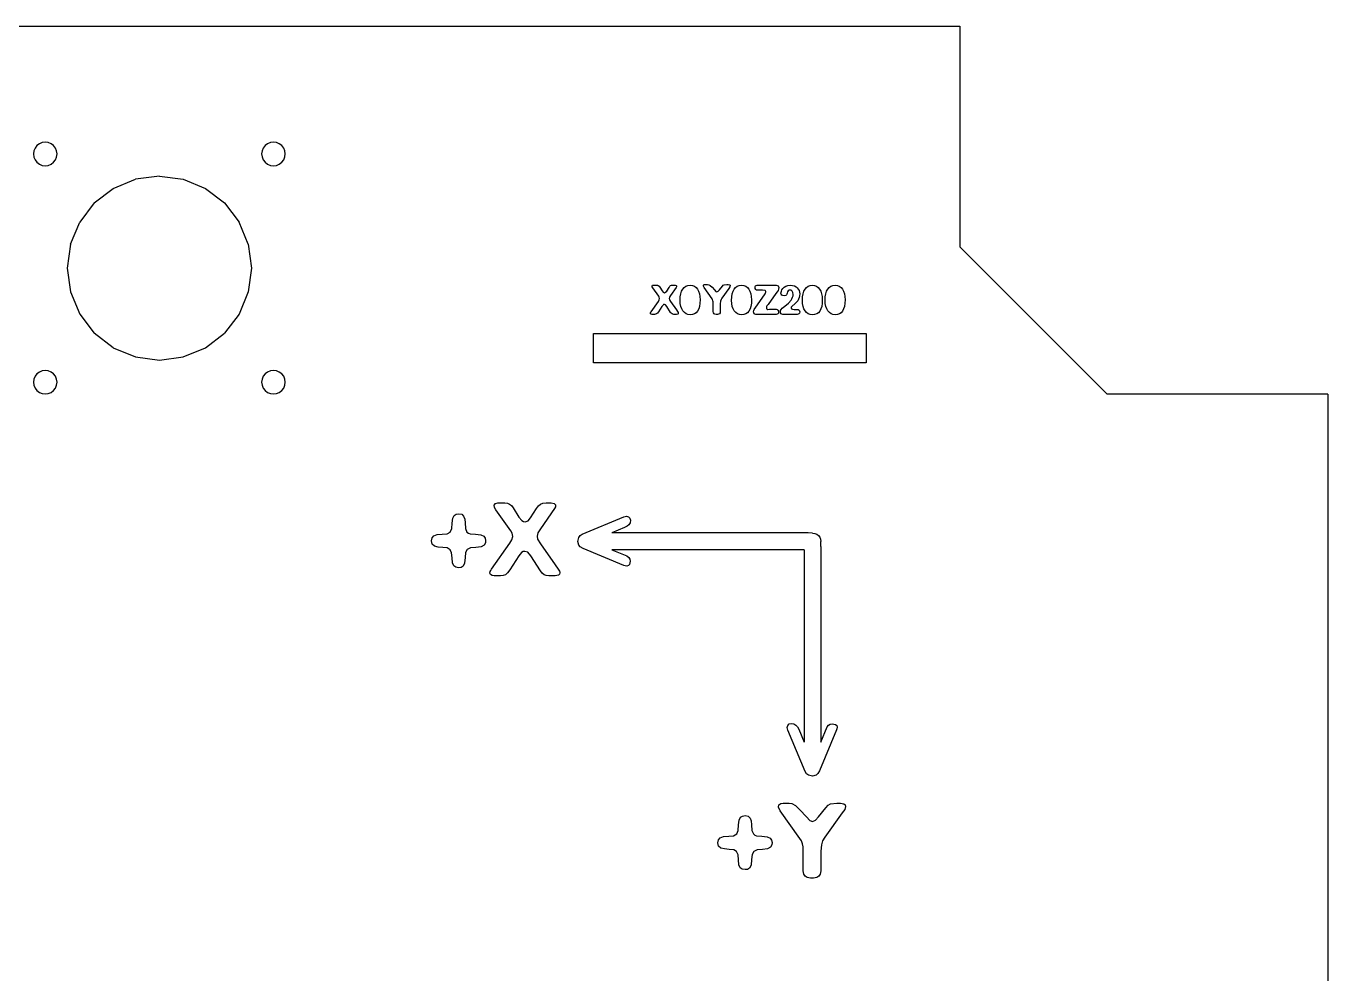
# Model space of a CAD drawing. Header units: metres. Extents: x 1302 to 1619, y 1329 to 1647.
# Drawn here: x 1442.5 to 1619.4, y 1518.2 to 1647 of the extents above; entities that cross this region are included whole.
import ezdxf

# ---------------------------------------------------------------- set-up
doc = ezdxf.new("R2010")
doc.units = ezdxf.units.M

msp = doc.modelspace()

# ---------------------------------------------------------------- linework, layer by layer
at = {"layer": 'COMPONENT0'}
for p, q in [((1544.75, 1540.9, 0), (1544.81, 1541.21, 0)), ((1544.98, 1540.41, 0), (1544.75, 1540.9, 0)), ((1544.81, 1541.21, 0), (1545.06, 1541.38, 0)), ((1545.06, 1541.38, 0), (1545.39, 1541.43, 0)), ((1545.39, 1541.43, 0), (1546.19, 1541.43, 0)), ((1546.19, 1541.43, 0), (1546.59, 1541.38, 0)), ((1546.59, 1541.38, 0), (1547.05, 1541.12, 0)), ((1547.05, 1541.12, 0), (1547.68, 1540.55, 0)), ((1547.68, 1540.55, 0), (1548.58, 1539.57, 0)), ((1550.19, 1539.6, 0), (1551.2, 1540.82, 0)), ((1551.2, 1540.82, 0), (1551.49, 1541.16, 0)), ((1551.49, 1541.16, 0), (1551.82, 1541.34, 0)), ((1551.82, 1541.34, 0), (1552.7, 1541.43, 0)), ((1552.7, 1541.43, 0), (1553.17, 1541.43, 0)), ((1553.17, 1541.43, 0), (1553.65, 1541.35, 0)), ((1553.75, 1540.58, 0), (1553.43, 1540.11, 0)), ((1553.65, 1541.35, 0), (1553.82, 1541.21, 0)), ((1553.87, 1540.99, 0), (1553.75, 1540.58, 0)), ((1553.82, 1541.21, 0), (1553.87, 1540.99, 0)), ((1539.34, 1538.48, 0), (1539.41, 1539.14, 0)), ((1539.41, 1539.14, 0), (1539.6, 1539.52, 0)), ((1539.6, 1539.52, 0), (1539.88, 1539.69, 0)), ((1539.88, 1539.69, 0), (1540.22, 1539.74, 0)), ((1540.22, 1539.74, 0), (1540.63, 1539.66, 0)), ((1540.63, 1539.66, 0), (1540.9, 1539.41, 0)), ((1540.9, 1539.41, 0), (1541.05, 1539.02, 0)), ((1541.05, 1539.02, 0), (1541.1, 1538.51, 0)), ((1547.68, 1536.63, 0), (1544.98, 1540.41, 0)), ((1548.58, 1539.57, 0), (1549.01, 1539.07, 0)), ((1549.01, 1539.07, 0), (1549.37, 1538.96, 0)), ((1549.37, 1538.96, 0), (1549.78, 1539.11, 0)), ((1549.78, 1539.11, 0), (1550.19, 1539.6, 0)), ((1553.43, 1540.11, 0), (1551.06, 1536.83, 0)), ((1537.28, 1536.9, 0), (1537.99, 1536.95, 0)), ((1537.99, 1536.95, 0), (1538.66, 1537.02, 0)), ((1538.66, 1537.02, 0), (1539.08, 1537.25, 0)), ((1539.08, 1537.25, 0), (1539.29, 1537.72, 0)), ((1539.29, 1537.72, 0), (1539.34, 1538.48, 0)), ((1541.1, 1538.51, 0), (1541.15, 1537.72, 0)), ((1541.15, 1537.72, 0), (1541.36, 1537.25, 0)), ((1541.36, 1537.25, 0), (1541.54, 1537.1, 0)), ((1541.54, 1537.1, 0), (1541.79, 1537.01, 0)), ((1541.79, 1537.01, 0), (1542.51, 1536.95, 0)), ((1542.51, 1536.95, 0), (1543.22, 1536.88, 0)), ((1536.52, 1536.07, 0), (1536.6, 1536.46, 0)), ((1536.63, 1535.6, 0), (1536.52, 1536.07, 0)), ((1536.6, 1536.46, 0), (1536.84, 1536.73, 0)), ((1536.93, 1535.33, 0), (1536.63, 1535.6, 0)), ((1536.84, 1536.73, 0), (1537.28, 1536.9, 0)), ((1537.42, 1535.21, 0), (1536.93, 1535.33, 0)), ((1538.05, 1535.16, 0), (1537.42, 1535.21, 0)), ((1538.68, 1535.08, 0), (1538.05, 1535.16, 0)), ((1542.57, 1535.16, 0), (1541.84, 1535.1, 0)), ((1543.28, 1535.25, 0), (1542.57, 1535.16, 0)), ((1543.22, 1536.88, 0), (1543.64, 1536.69, 0)), ((1543.68, 1535.47, 0), (1543.28, 1535.25, 0)), ((1543.64, 1536.69, 0), (1543.83, 1536.42, 0)), ((1543.85, 1535.77, 0), (1543.68, 1535.47, 0)), ((1543.83, 1536.42, 0), (1543.88, 1536.1, 0)), ((1543.88, 1536.1, 0), (1543.85, 1535.77, 0)), ((1547.87, 1536.3, 0), (1547.68, 1536.63, 0)), ((1548, 1535.91, 0), (1547.87, 1536.3, 0)), ((1548.09, 1535.5, 0), (1548, 1535.91, 0)), ((1548.12, 1535.13, 0), (1548.09, 1535.5, 0)), ((1550.59, 1535.78, 0), (1550.5, 1534.9, 0)), ((1550.75, 1536.31, 0), (1550.59, 1535.78, 0)), ((1551.06, 1536.83, 0), (1550.75, 1536.31, 0)), ((1539.07, 1534.85, 0), (1538.68, 1535.08, 0)), ((1539.27, 1534.42, 0), (1539.07, 1534.85, 0)), ((1539.34, 1533.76, 0), (1539.27, 1534.42, 0)), ((1539.39, 1533.07, 0), (1539.34, 1533.76, 0)), ((1541.1, 1533.79, 0), (1541.03, 1533.01, 0)), ((1541.17, 1534.47, 0), (1541.1, 1533.79, 0)), ((1541.39, 1534.89, 0), (1541.17, 1534.47, 0)), ((1541.84, 1535.1, 0), (1541.39, 1534.89, 0)), ((1548.12, 1532.23, 0), (1548.12, 1535.13, 0)), ((1550.5, 1534.9, 0), (1550.5, 1532.23, 0)), ((1539.56, 1532.66, 0), (1539.39, 1533.07, 0)), ((1539.83, 1532.47, 0), (1539.56, 1532.66, 0)), ((1540.22, 1532.41, 0), (1539.83, 1532.47, 0)), ((1540.54, 1532.44, 0), (1540.22, 1532.41, 0)), ((1540.83, 1532.6, 0), (1540.54, 1532.44, 0)), ((1541.03, 1533.01, 0), (1540.83, 1532.6, 0)), ((1548.18, 1531.81, 0), (1548.12, 1532.23, 0)), ((1548.36, 1531.5, 0), (1548.18, 1531.81, 0)), ((1550.44, 1531.81, 0), (1550.26, 1531.5, 0)), ((1550.5, 1532.23, 0), (1550.44, 1531.81, 0)), ((1548.67, 1531.32, 0), (1548.36, 1531.5, 0)), ((1549.09, 1531.26, 0), (1548.67, 1531.32, 0)), ((1549.53, 1531.26, 0), (1549.09, 1531.26, 0)), ((1549.95, 1531.32, 0), (1549.53, 1531.26, 0)), ((1550.26, 1531.5, 0), (1549.95, 1531.32, 0))]:
    msp.add_line(p, q, dxfattribs=at)
at = {"layer": 'COMPONENT1'}
for p, q in [((1527.59, 1611.68, 0), (1527.65, 1611.78, 0)), ((1527.6, 1611.56, 0), (1527.59, 1611.68, 0)), ((1527.68, 1611.42, 0), (1527.6, 1611.56, 0)), ((1527.65, 1611.78, 0), (1527.79, 1611.81, 0)), ((1528.49, 1610.28, 0), (1527.68, 1611.42, 0)), ((1527.79, 1611.81, 0), (1528.17, 1611.81, 0)), ((1528.17, 1611.81, 0), (1528.31, 1611.79, 0)), ((1528.31, 1611.79, 0), (1528.43, 1611.74, 0)), ((1528.43, 1611.74, 0), (1528.53, 1611.65, 0)), ((1528.53, 1611.65, 0), (1528.62, 1611.54, 0)), ((1528.62, 1611.54, 0), (1528.94, 1611.02, 0)), ((1529.57, 1610.99, 0), (1529.89, 1611.49, 0)), ((1529.89, 1611.49, 0), (1529.99, 1611.64, 0)), ((1529.99, 1611.64, 0), (1530.11, 1611.74, 0)), ((1530.87, 1611.49, 0), (1530.1, 1610.4, 0)), ((1530.11, 1611.74, 0), (1530.24, 1611.79, 0)), ((1530.24, 1611.79, 0), (1530.41, 1611.81, 0)), ((1530.41, 1611.81, 0), (1530.7, 1611.81, 0)), ((1530.7, 1611.81, 0), (1530.85, 1611.77, 0)), ((1530.85, 1611.77, 0), (1530.92, 1611.69, 0)), ((1530.92, 1611.59, 0), (1530.87, 1611.49, 0)), ((1530.92, 1611.69, 0), (1530.92, 1611.59, 0)), ((1531.6, 1610.98, 0), (1531.75, 1611.27, 0)), ((1531.75, 1611.27, 0), (1531.95, 1611.5, 0)), ((1531.95, 1611.5, 0), (1532.18, 1611.66, 0)), ((1532.18, 1611.66, 0), (1532.46, 1611.76, 0)), ((1532.46, 1611.76, 0), (1532.77, 1611.79, 0)), ((1532.77, 1611.79, 0), (1533.06, 1611.75, 0)), ((1533.06, 1611.75, 0), (1533.33, 1611.65, 0)), ((1533.33, 1611.65, 0), (1533.56, 1611.48, 0)), ((1533.56, 1611.48, 0), (1533.75, 1611.25, 0)), ((1533.75, 1611.25, 0), (1533.9, 1610.96, 0)), ((1534.55, 1611.67, 0), (1534.58, 1611.8, 0)), ((1534.65, 1611.48, 0), (1534.55, 1611.67, 0)), ((1534.58, 1611.8, 0), (1534.68, 1611.87, 0)), ((1535.73, 1609.96, 0), (1534.65, 1611.48, 0)), ((1534.68, 1611.87, 0), (1534.81, 1611.89, 0)), ((1534.81, 1611.89, 0), (1535.13, 1611.89, 0)), ((1535.13, 1611.89, 0), (1535.29, 1611.86, 0)), ((1535.29, 1611.86, 0), (1535.47, 1611.76, 0)), ((1535.47, 1611.76, 0), (1535.73, 1611.54, 0)), ((1535.73, 1611.54, 0), (1536.08, 1611.14, 0)), ((1536.73, 1611.15, 0), (1537.13, 1611.64, 0)), ((1538.03, 1611.36, 0), (1537.08, 1610.05, 0)), ((1537.13, 1611.64, 0), (1537.25, 1611.78, 0)), ((1537.25, 1611.78, 0), (1537.38, 1611.85, 0)), ((1537.38, 1611.85, 0), (1537.73, 1611.89, 0)), ((1537.73, 1611.89, 0), (1537.92, 1611.89, 0)), ((1537.92, 1611.89, 0), (1538.11, 1611.85, 0)), ((1538.15, 1611.55, 0), (1538.03, 1611.36, 0)), ((1538.11, 1611.85, 0), (1538.18, 1611.8, 0)), ((1538.2, 1611.71, 0), (1538.15, 1611.55, 0)), ((1538.18, 1611.8, 0), (1538.2, 1611.71, 0)), ((1538.58, 1610.98, 0), (1538.73, 1611.27, 0)), ((1538.73, 1611.27, 0), (1538.93, 1611.5, 0)), ((1538.93, 1611.5, 0), (1539.16, 1611.66, 0)), ((1539.16, 1611.66, 0), (1539.43, 1611.76, 0)), ((1539.43, 1611.76, 0), (1539.74, 1611.79, 0)), ((1539.74, 1611.79, 0), (1540.04, 1611.75, 0)), ((1540.04, 1611.75, 0), (1540.3, 1611.65, 0)), ((1540.3, 1611.65, 0), (1540.53, 1611.48, 0)), ((1540.53, 1611.48, 0), (1540.73, 1611.25, 0)), ((1540.73, 1611.25, 0), (1540.88, 1610.96, 0)), ((1541.57, 1611.48, 0), (1541.59, 1611.6, 0)), ((1541.59, 1611.33, 0), (1541.57, 1611.48, 0)), ((1541.59, 1611.6, 0), (1541.65, 1611.71, 0)), ((1541.68, 1611.21, 0), (1541.59, 1611.33, 0)), ((1541.65, 1611.71, 0), (1541.74, 1611.77, 0)), ((1541.79, 1611.13, 0), (1541.68, 1611.21, 0)), ((1541.74, 1611.77, 0), (1541.86, 1611.8, 0)), ((1541.86, 1611.8, 0), (1544.46, 1611.8, 0)), ((1544.46, 1611.8, 0), (1544.6, 1611.77, 0)), ((1544.6, 1611.77, 0), (1544.7, 1611.71, 0)), ((1544.7, 1611.71, 0), (1544.77, 1611.6, 0)), ((1544.78, 1611.24, 0), (1544.72, 1611.07, 0)), ((1544.77, 1611.6, 0), (1544.79, 1611.46, 0)), ((1544.79, 1611.46, 0), (1544.78, 1611.24, 0)), ((1545.23, 1611.17, 0), (1545.36, 1611.35, 0)), ((1545.36, 1611.35, 0), (1545.53, 1611.51, 0)), ((1545.53, 1611.51, 0), (1545.75, 1611.65, 0)), ((1545.75, 1611.65, 0), (1546.03, 1611.75, 0)), ((1546.03, 1611.75, 0), (1546.37, 1611.78, 0)), ((1546.37, 1611.78, 0), (1546.66, 1611.76, 0)), ((1546.66, 1611.76, 0), (1546.92, 1611.69, 0)), ((1546.92, 1611.69, 0), (1547.14, 1611.58, 0)), ((1547.14, 1611.58, 0), (1547.31, 1611.44, 0)), ((1547.31, 1611.44, 0), (1547.45, 1611.27, 0)), ((1547.45, 1611.27, 0), (1547.55, 1611.07, 0)), ((1548.2, 1610.98, 0), (1548.36, 1611.27, 0)), ((1548.36, 1611.27, 0), (1548.55, 1611.5, 0)), ((1548.55, 1611.5, 0), (1548.79, 1611.66, 0)), ((1548.79, 1611.66, 0), (1549.06, 1611.76, 0)), ((1549.06, 1611.76, 0), (1549.37, 1611.79, 0)), ((1549.37, 1611.79, 0), (1549.66, 1611.75, 0)), ((1549.66, 1611.75, 0), (1549.93, 1611.65, 0)), ((1549.93, 1611.65, 0), (1550.16, 1611.48, 0)), ((1550.16, 1611.48, 0), (1550.35, 1611.25, 0)), ((1550.35, 1611.25, 0), (1550.5, 1610.96, 0)), ((1551.3, 1610.98, 0), (1551.45, 1611.27, 0)), ((1551.45, 1611.27, 0), (1551.65, 1611.5, 0)), ((1551.65, 1611.5, 0), (1551.88, 1611.66, 0)), ((1551.88, 1611.66, 0), (1552.15, 1611.76, 0)), ((1552.15, 1611.76, 0), (1552.46, 1611.79, 0)), ((1552.46, 1611.79, 0), (1552.76, 1611.75, 0)), ((1552.76, 1611.75, 0), (1553.02, 1611.65, 0)), ((1553.02, 1611.65, 0), (1553.25, 1611.48, 0)), ((1553.25, 1611.48, 0), (1553.44, 1611.25, 0)), ((1553.44, 1611.25, 0), (1553.6, 1610.96, 0)), ((1527.45, 1608.19, 0), (1528.44, 1609.6, 0)), ((1528.44, 1609.6, 0), (1528.55, 1609.8, 0)), ((1528.56, 1610.15, 0), (1528.49, 1610.28, 0)), ((1528.55, 1609.8, 0), (1528.6, 1609.98, 0)), ((1528.6, 1609.98, 0), (1528.56, 1610.15, 0)), ((1528.94, 1611.02, 0), (1529.09, 1610.84, 0)), ((1529.09, 1610.84, 0), (1529.18, 1610.79, 0)), ((1529.18, 1610.79, 0), (1529.28, 1610.77, 0)), ((1529.28, 1610.77, 0), (1529.43, 1610.83, 0)), ((1529.43, 1610.83, 0), (1529.57, 1610.99, 0)), ((1529.97, 1610.17, 0), (1529.92, 1609.99, 0)), ((1529.92, 1609.99, 0), (1529.95, 1609.82, 0)), ((1529.95, 1609.82, 0), (1530.1, 1609.57, 0)), ((1530.1, 1610.4, 0), (1529.97, 1610.17, 0)), ((1530.1, 1609.57, 0), (1530.91, 1608.43, 0)), ((1531.4, 1609.72, 0), (1531.42, 1610.2, 0)), ((1531.42, 1609.3, 0), (1531.4, 1609.72, 0)), ((1531.42, 1610.2, 0), (1531.49, 1610.62, 0)), ((1531.49, 1610.62, 0), (1531.6, 1610.98, 0)), ((1533.9, 1610.96, 0), (1534.02, 1610.63, 0)), ((1534.02, 1610.63, 0), (1534.09, 1610.24, 0)), ((1534.09, 1610.24, 0), (1534.11, 1609.81, 0)), ((1534.11, 1609.81, 0), (1534.09, 1609.33, 0)), ((1535.8, 1609.84, 0), (1535.73, 1609.96, 0)), ((1535.86, 1609.68, 0), (1535.8, 1609.84, 0)), ((1535.89, 1609.51, 0), (1535.86, 1609.68, 0)), ((1535.9, 1609.37, 0), (1535.89, 1609.51, 0)), ((1536.08, 1611.14, 0), (1536.26, 1610.94, 0)), ((1536.26, 1610.94, 0), (1536.4, 1610.9, 0)), ((1536.4, 1610.9, 0), (1536.57, 1610.96, 0)), ((1536.57, 1610.96, 0), (1536.73, 1611.15, 0)), ((1536.89, 1609.63, 0), (1536.85, 1609.27, 0)), ((1536.95, 1609.84, 0), (1536.89, 1609.63, 0)), ((1537.08, 1610.05, 0), (1536.95, 1609.84, 0)), ((1538.38, 1609.72, 0), (1538.4, 1610.2, 0)), ((1538.4, 1609.3, 0), (1538.38, 1609.72, 0)), ((1538.4, 1610.2, 0), (1538.47, 1610.62, 0)), ((1538.47, 1610.62, 0), (1538.58, 1610.98, 0)), ((1540.88, 1610.96, 0), (1540.99, 1610.63, 0)), ((1540.99, 1610.63, 0), (1541.06, 1610.24, 0)), ((1541.06, 1610.24, 0), (1541.09, 1609.81, 0)), ((1541.09, 1609.81, 0), (1541.07, 1609.33, 0)), ((1541.68, 1608.82, 0), (1542.84, 1610.5, 0)), ((1541.9, 1611.1, 0), (1541.79, 1611.13, 0)), ((1542.57, 1611.1, 0), (1541.9, 1611.1, 0)), ((1542.94, 1611.07, 0), (1542.57, 1611.1, 0)), ((1542.84, 1610.5, 0), (1542.95, 1610.64, 0)), ((1543.01, 1611.02, 0), (1542.94, 1611.07, 0)), ((1542.95, 1610.64, 0), (1543.01, 1610.74, 0)), ((1543.04, 1610.92, 0), (1543.01, 1611.02, 0)), ((1543.01, 1610.74, 0), (1543.03, 1610.83, 0)), ((1543.03, 1610.83, 0), (1543.04, 1610.92, 0)), ((1544.39, 1610.65, 0), (1543.34, 1609.19, 0)), ((1544.6, 1610.88, 0), (1544.39, 1610.65, 0)), ((1544.72, 1611.07, 0), (1544.6, 1610.88, 0)), ((1545.09, 1610.7, 0), (1545.15, 1610.99, 0)), ((1545.12, 1610.56, 0), (1545.09, 1610.7, 0)), ((1545.21, 1610.45, 0), (1545.12, 1610.56, 0)), ((1545.15, 1610.99, 0), (1545.23, 1611.17, 0)), ((1545.36, 1610.39, 0), (1545.21, 1610.45, 0)), ((1545.57, 1610.36, 0), (1545.36, 1610.39, 0)), ((1545.74, 1610.39, 0), (1545.57, 1610.36, 0)), ((1545.85, 1610.48, 0), (1545.74, 1610.39, 0)), ((1545.91, 1610.59, 0), (1545.85, 1610.48, 0)), ((1545.95, 1610.73, 0), (1545.91, 1610.59, 0)), ((1546, 1610.88, 0), (1545.95, 1610.73, 0)), ((1546.09, 1611.01, 0), (1546, 1610.88, 0)), ((1546.21, 1611.1, 0), (1546.09, 1611.01, 0)), ((1546.1, 1609.37, 0), (1546.46, 1609.77, 0)), ((1546.35, 1611.13, 0), (1546.21, 1611.1, 0)), ((1546.49, 1611.1, 0), (1546.35, 1611.13, 0)), ((1546.46, 1609.77, 0), (1546.58, 1609.96, 0)), ((1546.62, 1611, 0), (1546.49, 1611.1, 0)), ((1546.58, 1609.96, 0), (1546.67, 1610.15, 0)), ((1546.71, 1610.82, 0), (1546.62, 1611, 0)), ((1546.67, 1610.15, 0), (1546.73, 1610.35, 0)), ((1546.75, 1610.54, 0), (1546.71, 1610.82, 0)), ((1546.73, 1610.35, 0), (1546.75, 1610.54, 0)), ((1547.37, 1609.69, 0), (1547.04, 1609.31, 0)), ((1547.48, 1609.89, 0), (1547.37, 1609.69, 0)), ((1547.57, 1610.11, 0), (1547.48, 1609.89, 0)), ((1547.55, 1611.07, 0), (1547.62, 1610.85, 0)), ((1547.62, 1610.34, 0), (1547.57, 1610.11, 0)), ((1547.62, 1610.85, 0), (1547.64, 1610.61, 0)), ((1547.64, 1610.61, 0), (1547.62, 1610.34, 0)), ((1548, 1609.72, 0), (1548.02, 1610.2, 0)), ((1548.03, 1609.3, 0), (1548, 1609.72, 0)), ((1548.02, 1610.2, 0), (1548.09, 1610.62, 0)), ((1548.09, 1610.62, 0), (1548.2, 1610.98, 0)), ((1550.5, 1610.96, 0), (1550.62, 1610.63, 0)), ((1550.62, 1610.63, 0), (1550.69, 1610.24, 0)), ((1550.69, 1610.24, 0), (1550.71, 1609.81, 0)), ((1550.71, 1609.81, 0), (1550.69, 1609.33, 0)), ((1551.1, 1609.72, 0), (1551.12, 1610.2, 0)), ((1551.12, 1609.3, 0), (1551.1, 1609.72, 0)), ((1551.12, 1610.2, 0), (1551.18, 1610.62, 0)), ((1551.18, 1610.62, 0), (1551.3, 1610.98, 0)), ((1553.6, 1610.96, 0), (1553.71, 1610.63, 0)), ((1553.71, 1610.63, 0), (1553.78, 1610.24, 0)), ((1553.78, 1610.24, 0), (1553.81, 1609.81, 0)), ((1553.81, 1609.81, 0), (1553.78, 1609.33, 0)), ((1527.35, 1607.98, 0), (1527.36, 1608.07, 0)), ((1527.39, 1607.9, 0), (1527.35, 1607.98, 0)), ((1527.36, 1608.07, 0), (1527.4, 1608.13, 0)), ((1527.48, 1607.85, 0), (1527.39, 1607.9, 0)), ((1527.4, 1608.13, 0), (1527.45, 1608.19, 0)), ((1527.59, 1607.83, 0), (1527.48, 1607.85, 0)), ((1527.93, 1607.83, 0), (1527.59, 1607.83, 0)), ((1528.07, 1607.85, 0), (1527.93, 1607.83, 0)), ((1528.2, 1607.9, 0), (1528.07, 1607.85, 0)), ((1528.32, 1608, 0), (1528.2, 1607.9, 0)), ((1528.44, 1608.17, 0), (1528.32, 1608, 0)), ((1528.92, 1608.92, 0), (1528.44, 1608.17, 0)), ((1529.08, 1609.1, 0), (1528.92, 1608.92, 0)), ((1529.16, 1609.15, 0), (1529.08, 1609.1, 0)), ((1529.26, 1609.17, 0), (1529.16, 1609.15, 0)), ((1529.41, 1609.11, 0), (1529.26, 1609.17, 0)), ((1529.58, 1608.92, 0), (1529.41, 1609.11, 0)), ((1530.1, 1608.1, 0), (1529.58, 1608.92, 0)), ((1530.19, 1607.98, 0), (1530.1, 1608.1, 0)), ((1530.3, 1607.9, 0), (1530.19, 1607.98, 0)), ((1530.42, 1607.85, 0), (1530.3, 1607.9, 0)), ((1530.55, 1607.83, 0), (1530.42, 1607.85, 0)), ((1530.91, 1607.83, 0), (1530.55, 1607.83, 0)), ((1530.91, 1608.43, 0), (1531.06, 1608.21, 0)), ((1531.09, 1607.87, 0), (1530.91, 1607.83, 0)), ((1531.06, 1608.21, 0), (1531.13, 1608.09, 0)), ((1531.14, 1607.92, 0), (1531.09, 1607.87, 0)), ((1531.13, 1608.09, 0), (1531.15, 1608.04, 0)), ((1531.15, 1607.99, 0), (1531.14, 1607.92, 0)), ((1531.15, 1608.04, 0), (1531.15, 1607.99, 0)), ((1531.5, 1608.92, 0), (1531.42, 1609.3, 0)), ((1531.62, 1608.59, 0), (1531.5, 1608.92, 0)), ((1531.78, 1608.31, 0), (1531.62, 1608.59, 0)), ((1531.97, 1608.08, 0), (1531.78, 1608.31, 0)), ((1532.2, 1607.92, 0), (1531.97, 1608.08, 0)), ((1532.46, 1607.81, 0), (1532.2, 1607.92, 0)), ((1532.75, 1607.78, 0), (1532.46, 1607.81, 0)), ((1533.07, 1607.81, 0), (1532.75, 1607.78, 0)), ((1533.34, 1607.9, 0), (1533.07, 1607.81, 0)), ((1533.58, 1608.06, 0), (1533.34, 1607.9, 0)), ((1533.77, 1608.27, 0), (1533.58, 1608.06, 0)), ((1533.92, 1608.56, 0), (1533.77, 1608.27, 0)), ((1534.02, 1608.91, 0), (1533.92, 1608.56, 0)), ((1534.09, 1609.33, 0), (1534.02, 1608.91, 0)), ((1535.9, 1608.21, 0), (1535.9, 1609.37, 0)), ((1535.93, 1608.04, 0), (1535.9, 1608.21, 0)), ((1536, 1607.92, 0), (1535.93, 1608.04, 0)), ((1536.12, 1607.84, 0), (1536, 1607.92, 0)), ((1536.29, 1607.82, 0), (1536.12, 1607.84, 0)), ((1536.47, 1607.82, 0), (1536.29, 1607.82, 0)), ((1536.63, 1607.84, 0), (1536.47, 1607.82, 0)), ((1536.76, 1607.92, 0), (1536.63, 1607.84, 0)), ((1536.83, 1608.04, 0), (1536.76, 1607.92, 0)), ((1536.85, 1608.21, 0), (1536.83, 1608.04, 0)), ((1536.85, 1609.27, 0), (1536.85, 1608.21, 0)), ((1538.48, 1608.92, 0), (1538.4, 1609.3, 0)), ((1538.6, 1608.59, 0), (1538.48, 1608.92, 0)), ((1538.75, 1608.31, 0), (1538.6, 1608.59, 0)), ((1538.95, 1608.08, 0), (1538.75, 1608.31, 0)), ((1539.18, 1607.92, 0), (1538.95, 1608.08, 0)), ((1539.44, 1607.81, 0), (1539.18, 1607.92, 0)), ((1539.73, 1607.78, 0), (1539.44, 1607.81, 0)), ((1540.05, 1607.81, 0), (1539.73, 1607.78, 0)), ((1540.32, 1607.9, 0), (1540.05, 1607.81, 0)), ((1540.56, 1608.06, 0), (1540.32, 1607.9, 0)), ((1540.75, 1608.27, 0), (1540.56, 1608.06, 0)), ((1540.9, 1608.56, 0), (1540.75, 1608.27, 0)), ((1541, 1608.91, 0), (1540.9, 1608.56, 0)), ((1541.07, 1609.33, 0), (1541, 1608.91, 0)), ((1541.38, 1608.19, 0), (1541.4, 1608.37, 0)), ((1541.4, 1608.04, 0), (1541.38, 1608.19, 0)), ((1541.4, 1608.37, 0), (1541.46, 1608.51, 0)), ((1541.46, 1607.92, 0), (1541.4, 1608.04, 0)), ((1541.46, 1608.51, 0), (1541.68, 1608.82, 0)), ((1541.55, 1607.84, 0), (1541.46, 1607.92, 0)), ((1541.68, 1607.82, 0), (1541.55, 1607.84, 0)), ((1544.46, 1607.82, 0), (1541.68, 1607.82, 0)), ((1543.13, 1608.88, 0), (1543.11, 1608.79, 0)), ((1543.11, 1608.79, 0), (1543.11, 1608.7, 0)), ((1543.11, 1608.7, 0), (1543.12, 1608.61, 0)), ((1543.12, 1608.61, 0), (1543.16, 1608.56, 0)), ((1543.19, 1609, 0), (1543.13, 1608.88, 0)), ((1543.16, 1608.56, 0), (1543.3, 1608.51, 0)), ((1543.34, 1609.19, 0), (1543.19, 1609, 0)), ((1543.3, 1608.51, 0), (1543.55, 1608.52, 0)), ((1543.55, 1608.52, 0), (1543.91, 1608.53, 0)), ((1543.91, 1608.53, 0), (1544.46, 1608.53, 0)), ((1544.46, 1608.53, 0), (1544.59, 1608.49, 0)), ((1544.6, 1607.84, 0), (1544.46, 1607.82, 0)), ((1544.59, 1608.49, 0), (1544.69, 1608.4, 0)), ((1544.69, 1607.9, 0), (1544.6, 1607.84, 0)), ((1544.69, 1608.4, 0), (1544.75, 1608.28, 0)), ((1544.75, 1608, 0), (1544.69, 1607.9, 0)), ((1544.75, 1608.28, 0), (1544.77, 1608.16, 0)), ((1544.77, 1608.16, 0), (1544.75, 1608, 0)), ((1545.02, 1608.16, 0), (1545.04, 1608.34, 0)), ((1545.04, 1608.02, 0), (1545.02, 1608.16, 0)), ((1545.04, 1608.34, 0), (1545.11, 1608.49, 0)), ((1545.1, 1607.92, 0), (1545.04, 1608.02, 0)), ((1545.2, 1607.85, 0), (1545.1, 1607.92, 0)), ((1545.11, 1608.49, 0), (1545.28, 1608.67, 0)), ((1545.34, 1607.83, 0), (1545.2, 1607.85, 0)), ((1545.28, 1608.67, 0), (1545.6, 1608.93, 0)), ((1547.28, 1607.83, 0), (1545.34, 1607.83, 0)), ((1545.6, 1608.93, 0), (1546.1, 1609.37, 0)), ((1546.5, 1608.8, 0), (1546.48, 1608.7, 0)), ((1546.48, 1608.7, 0), (1546.52, 1608.58, 0)), ((1546.59, 1608.91, 0), (1546.5, 1608.8, 0)), ((1546.52, 1608.58, 0), (1546.66, 1608.52, 0)), ((1547.04, 1609.31, 0), (1546.59, 1608.91, 0)), ((1546.66, 1608.52, 0), (1546.89, 1608.5, 0)), ((1546.89, 1608.5, 0), (1547.21, 1608.5, 0)), ((1547.21, 1608.5, 0), (1547.42, 1608.47, 0)), ((1547.43, 1607.85, 0), (1547.28, 1607.83, 0)), ((1547.42, 1608.47, 0), (1547.55, 1608.4, 0)), ((1547.54, 1607.91, 0), (1547.43, 1607.85, 0)), ((1547.61, 1608.01, 0), (1547.54, 1607.91, 0)), ((1547.55, 1608.4, 0), (1547.61, 1608.3, 0)), ((1547.61, 1608.3, 0), (1547.64, 1608.17, 0)), ((1547.64, 1608.17, 0), (1547.61, 1608.01, 0)), ((1548.1, 1608.92, 0), (1548.03, 1609.3, 0)), ((1548.22, 1608.59, 0), (1548.1, 1608.92, 0)), ((1548.38, 1608.31, 0), (1548.22, 1608.59, 0)), ((1548.57, 1608.08, 0), (1548.38, 1608.31, 0)), ((1548.8, 1607.92, 0), (1548.57, 1608.08, 0)), ((1549.06, 1607.81, 0), (1548.8, 1607.92, 0)), ((1549.35, 1607.78, 0), (1549.06, 1607.81, 0)), ((1549.67, 1607.81, 0), (1549.35, 1607.78, 0)), ((1549.95, 1607.9, 0), (1549.67, 1607.81, 0)), ((1550.18, 1608.06, 0), (1549.95, 1607.9, 0)), ((1550.37, 1608.27, 0), (1550.18, 1608.06, 0)), ((1550.52, 1608.56, 0), (1550.37, 1608.27, 0)), ((1550.63, 1608.91, 0), (1550.52, 1608.56, 0)), ((1550.69, 1609.33, 0), (1550.63, 1608.91, 0)), ((1551.2, 1608.92, 0), (1551.12, 1609.3, 0)), ((1551.31, 1608.59, 0), (1551.2, 1608.92, 0)), ((1551.47, 1608.31, 0), (1551.31, 1608.59, 0)), ((1551.67, 1608.08, 0), (1551.47, 1608.31, 0)), ((1551.9, 1607.92, 0), (1551.67, 1608.08, 0)), ((1552.16, 1607.81, 0), (1551.9, 1607.92, 0)), ((1552.45, 1607.78, 0), (1552.16, 1607.81, 0)), ((1552.76, 1607.81, 0), (1552.45, 1607.78, 0)), ((1553.04, 1607.9, 0), (1552.76, 1607.81, 0)), ((1553.27, 1608.06, 0), (1553.04, 1607.9, 0)), ((1553.47, 1608.27, 0), (1553.27, 1608.06, 0)), ((1553.61, 1608.56, 0), (1553.47, 1608.27, 0)), ((1553.72, 1608.91, 0), (1553.61, 1608.56, 0)), ((1553.78, 1609.33, 0), (1553.72, 1608.91, 0))]:
    msp.add_line(p, q, dxfattribs=at)
at = {"layer": 'COMPONENT2'}
for p, q in [((1506.14, 1581.93, 0), (1506.3, 1582.16, 0)), ((1506.16, 1581.61, 0), (1506.14, 1581.93, 0)), ((1506.37, 1581.27, 0), (1506.16, 1581.61, 0)), ((1506.3, 1582.16, 0), (1506.63, 1582.24, 0)), ((1508.39, 1578.43, 0), (1506.37, 1581.27, 0)), ((1506.63, 1582.24, 0), (1507.6, 1582.24, 0)), ((1507.6, 1582.24, 0), (1507.93, 1582.2, 0)), ((1507.93, 1582.2, 0), (1508.23, 1582.07, 0)), ((1508.23, 1582.07, 0), (1508.49, 1581.86, 0)), ((1508.49, 1581.86, 0), (1508.71, 1581.57, 0)), ((1508.71, 1581.57, 0), (1509.5, 1580.28, 0)), ((1511.09, 1580.19, 0), (1511.88, 1581.45, 0)), ((1511.88, 1581.45, 0), (1512.15, 1581.82, 0)), ((1512.15, 1581.82, 0), (1512.43, 1582.06, 0)), ((1514.34, 1581.45, 0), (1512.41, 1578.72, 0)), ((1512.43, 1582.06, 0), (1512.76, 1582.2, 0)), ((1512.76, 1582.2, 0), (1513.2, 1582.24, 0)), ((1513.2, 1582.24, 0), (1513.9, 1582.24, 0)), ((1513.9, 1582.24, 0), (1514.28, 1582.16, 0)), ((1514.28, 1582.16, 0), (1514.45, 1581.95, 0)), ((1514.45, 1581.69, 0), (1514.34, 1581.45, 0)), ((1514.45, 1581.95, 0), (1514.45, 1581.69, 0)), ((1500.38, 1578.73, 0), (1500.43, 1579.49, 0)), ((1500.43, 1579.49, 0), (1500.5, 1580.15, 0)), ((1500.5, 1580.15, 0), (1500.69, 1580.53, 0)), ((1500.69, 1580.53, 0), (1500.97, 1580.71, 0)), ((1500.97, 1580.71, 0), (1501.31, 1580.75, 0)), ((1501.31, 1580.75, 0), (1501.72, 1580.67, 0)), ((1501.72, 1580.67, 0), (1501.99, 1580.42, 0)), ((1501.99, 1580.42, 0), (1502.14, 1580.03, 0)), ((1502.14, 1580.03, 0), (1502.19, 1579.52, 0)), ((1502.19, 1579.52, 0), (1502.24, 1578.73, 0)), ((1509.5, 1580.28, 0), (1509.89, 1579.82, 0)), ((1509.89, 1579.82, 0), (1510.11, 1579.7, 0)), ((1510.11, 1579.7, 0), (1510.35, 1579.66, 0)), ((1510.35, 1579.66, 0), (1510.75, 1579.79, 0)), ((1510.75, 1579.79, 0), (1511.09, 1580.19, 0)), ((1497.69, 1577.47, 0), (1497.93, 1577.74, 0)), ((1497.93, 1577.74, 0), (1498.37, 1577.91, 0)), ((1498.37, 1577.91, 0), (1499.08, 1577.96, 0)), ((1499.08, 1577.96, 0), (1499.75, 1578.03, 0)), ((1499.75, 1578.03, 0), (1500.17, 1578.26, 0)), ((1500.17, 1578.26, 0), (1500.38, 1578.73, 0)), ((1502.24, 1578.73, 0), (1502.44, 1578.26, 0)), ((1502.44, 1578.26, 0), (1502.63, 1578.11, 0)), ((1502.63, 1578.11, 0), (1502.88, 1578.02, 0)), ((1502.88, 1578.02, 0), (1503.6, 1577.96, 0)), ((1503.6, 1577.96, 0), (1504.31, 1577.89, 0)), ((1504.31, 1577.89, 0), (1504.72, 1577.7, 0)), ((1504.72, 1577.7, 0), (1504.92, 1577.43, 0)), ((1508.56, 1578.1, 0), (1508.39, 1578.43, 0)), ((1508.55, 1577.22, 0), (1508.65, 1577.67, 0)), ((1508.65, 1577.67, 0), (1508.56, 1578.1, 0)), ((1512.08, 1578.15, 0), (1511.97, 1577.7, 0)), ((1511.97, 1577.7, 0), (1512.04, 1577.28, 0)), ((1512.41, 1578.72, 0), (1512.08, 1578.15, 0)), ((1497.61, 1577.08, 0), (1497.69, 1577.47, 0)), ((1497.71, 1576.61, 0), (1497.61, 1577.08, 0)), ((1498.02, 1576.34, 0), (1497.71, 1576.61, 0)), ((1498.51, 1576.22, 0), (1498.02, 1576.34, 0)), ((1499.14, 1576.17, 0), (1498.51, 1576.22, 0)), ((1499.77, 1576.1, 0), (1499.14, 1576.17, 0)), ((1500.16, 1575.86, 0), (1499.77, 1576.1, 0)), ((1500.36, 1575.43, 0), (1500.16, 1575.86, 0)), ((1502.48, 1575.9, 0), (1502.25, 1575.48, 0)), ((1502.93, 1576.12, 0), (1502.48, 1575.9, 0)), ((1503.65, 1576.17, 0), (1502.93, 1576.12, 0)), ((1504.37, 1576.26, 0), (1503.65, 1576.17, 0)), ((1504.77, 1576.48, 0), (1504.37, 1576.26, 0)), ((1504.94, 1576.78, 0), (1504.77, 1576.48, 0)), ((1504.92, 1577.43, 0), (1504.97, 1577.11, 0)), ((1504.97, 1577.11, 0), (1504.94, 1576.78, 0)), ((1505.78, 1573.21, 0), (1508.27, 1576.73, 0)), ((1508.27, 1576.73, 0), (1508.55, 1577.22, 0)), ((1512.04, 1577.28, 0), (1512.41, 1576.64, 0)), ((1512.41, 1576.64, 0), (1514.43, 1573.8, 0)), ((1500.43, 1574.77, 0), (1500.36, 1575.43, 0)), ((1500.48, 1574.08, 0), (1500.43, 1574.77, 0)), ((1500.65, 1573.67, 0), (1500.48, 1574.08, 0)), ((1502.19, 1574.8, 0), (1502.11, 1574.02, 0)), ((1502.25, 1575.48, 0), (1502.19, 1574.8, 0)), ((1509.47, 1575.03, 0), (1508.27, 1573.15, 0)), ((1509.86, 1575.48, 0), (1509.47, 1575.03, 0)), ((1510.08, 1575.6, 0), (1509.86, 1575.48, 0)), ((1510.32, 1575.64, 0), (1510.08, 1575.6, 0)), ((1510.7, 1575.51, 0), (1510.32, 1575.64, 0)), ((1511.12, 1575.03, 0), (1510.7, 1575.51, 0)), ((1512.41, 1572.98, 0), (1511.12, 1575.03, 0)), ((1500.92, 1573.48, 0), (1500.65, 1573.67, 0)), ((1501.31, 1573.42, 0), (1500.92, 1573.48, 0)), ((1501.63, 1573.45, 0), (1501.31, 1573.42, 0)), ((1501.92, 1573.61, 0), (1501.63, 1573.45, 0)), ((1502.11, 1574.02, 0), (1501.92, 1573.61, 0)), ((1505.53, 1572.68, 0), (1505.58, 1572.89, 0)), ((1505.64, 1572.49, 0), (1505.53, 1572.68, 0)), ((1505.58, 1572.89, 0), (1505.67, 1573.05, 0)), ((1505.86, 1572.35, 0), (1505.64, 1572.49, 0)), ((1505.67, 1573.05, 0), (1505.78, 1573.21, 0)), ((1506.13, 1572.3, 0), (1505.86, 1572.35, 0)), ((1506.98, 1572.3, 0), (1506.13, 1572.3, 0)), ((1507.34, 1572.34, 0), (1506.98, 1572.3, 0)), ((1507.66, 1572.47, 0), (1507.34, 1572.34, 0)), ((1507.96, 1572.73, 0), (1507.66, 1572.47, 0)), ((1508.27, 1573.15, 0), (1507.96, 1572.73, 0)), ((1512.65, 1572.68, 0), (1512.41, 1572.98, 0)), ((1512.92, 1572.47, 0), (1512.65, 1572.68, 0)), ((1513.22, 1572.34, 0), (1512.92, 1572.47, 0)), ((1513.55, 1572.3, 0), (1513.22, 1572.34, 0)), ((1514.43, 1572.3, 0), (1513.55, 1572.3, 0)), ((1514.43, 1573.8, 0), (1514.81, 1573.24, 0)), ((1514.89, 1572.4, 0), (1514.43, 1572.3, 0)), ((1514.81, 1573.24, 0), (1514.99, 1572.95, 0)), ((1515.01, 1572.53, 0), (1514.89, 1572.4, 0)), ((1514.99, 1572.95, 0), (1515.05, 1572.82, 0)), ((1515.05, 1572.71, 0), (1515.01, 1572.53, 0)), ((1515.05, 1572.82, 0), (1515.05, 1572.71, 0))]:
    msp.add_line(p, q, dxfattribs=at)
at = {"layer": 'GROUP0'}
for p, q in [((1351.9, 1646.99, 0), (1569.4, 1646.99, 0)), ((1569.4, 1646.99, 0), (1569.4, 1616.99, 0)), ((1444.02, 1630.75, 0), (1443.76, 1630.42, 0)), ((1444.35, 1631, 0), (1444.02, 1630.75, 0)), ((1444.74, 1631.16, 0), (1444.35, 1631, 0)), ((1445.15, 1631.22, 0), (1444.74, 1631.16, 0)), ((1445.56, 1631.16, 0), (1445.15, 1631.22, 0)), ((1445.95, 1631, 0), (1445.56, 1631.16, 0)), ((1446.28, 1630.75, 0), (1445.95, 1631, 0)), ((1446.54, 1630.42, 0), (1446.28, 1630.75, 0)), ((1475.02, 1630.75, 0), (1474.76, 1630.42, 0)), ((1475.35, 1631, 0), (1475.02, 1630.75, 0)), ((1475.74, 1631.16, 0), (1475.35, 1631, 0)), ((1476.15, 1631.22, 0), (1475.74, 1631.16, 0)), ((1476.56, 1631.16, 0), (1476.15, 1631.22, 0)), ((1476.95, 1631, 0), (1476.56, 1631.16, 0)), ((1477.28, 1630.75, 0), (1476.95, 1631, 0)), ((1477.54, 1630.42, 0), (1477.28, 1630.75, 0)), ((1443.61, 1630.03, 0), (1443.55, 1629.62, 0)), ((1443.55, 1629.62, 0), (1443.61, 1629.2, 0)), ((1443.76, 1630.42, 0), (1443.61, 1630.03, 0)), ((1443.61, 1629.2, 0), (1443.76, 1628.82, 0)), ((1446.7, 1630.03, 0), (1446.54, 1630.42, 0)), ((1446.54, 1628.82, 0), (1446.7, 1629.2, 0)), ((1446.75, 1629.62, 0), (1446.7, 1630.03, 0)), ((1446.7, 1629.2, 0), (1446.75, 1629.62, 0)), ((1474.61, 1630.03, 0), (1474.55, 1629.62, 0)), ((1474.55, 1629.62, 0), (1474.61, 1629.21, 0)), ((1474.76, 1630.42, 0), (1474.61, 1630.03, 0)), ((1474.61, 1629.21, 0), (1474.76, 1628.82, 0)), ((1477.7, 1630.03, 0), (1477.54, 1630.42, 0)), ((1477.54, 1628.82, 0), (1477.7, 1629.21, 0)), ((1477.75, 1629.62, 0), (1477.7, 1630.03, 0)), ((1477.7, 1629.21, 0), (1477.75, 1629.62, 0)), ((1443.76, 1628.82, 0), (1444.02, 1628.49, 0)), ((1444.02, 1628.49, 0), (1444.35, 1628.23, 0)), ((1444.35, 1628.23, 0), (1444.74, 1628.07, 0)), ((1444.74, 1628.07, 0), (1445.15, 1628.02, 0)), ((1445.15, 1628.02, 0), (1445.56, 1628.07, 0)), ((1445.56, 1628.07, 0), (1445.95, 1628.23, 0)), ((1445.95, 1628.23, 0), (1446.28, 1628.49, 0)), ((1446.28, 1628.49, 0), (1446.54, 1628.82, 0)), ((1474.76, 1628.82, 0), (1475.02, 1628.49, 0)), ((1475.02, 1628.49, 0), (1475.35, 1628.23, 0)), ((1475.35, 1628.23, 0), (1475.74, 1628.07, 0)), ((1475.74, 1628.07, 0), (1476.15, 1628.02, 0)), ((1476.15, 1628.02, 0), (1476.56, 1628.07, 0)), ((1476.56, 1628.07, 0), (1476.95, 1628.23, 0)), ((1476.95, 1628.23, 0), (1477.28, 1628.49, 0)), ((1477.28, 1628.49, 0), (1477.54, 1628.82, 0)), ((1454.4, 1624.94, 0), (1457.42, 1626.19, 0)), ((1460.65, 1626.62, 0), (1457.42, 1626.19, 0)), ((1460.65, 1626.62, 0), (1463.89, 1626.19, 0)), ((1463.89, 1626.19, 0), (1466.9, 1624.94, 0)), ((1451.81, 1622.96, 0), (1454.4, 1624.94, 0)), ((1466.9, 1624.94, 0), (1469.49, 1622.96, 0)), ((1451.81, 1622.96, 0), (1449.83, 1620.37, 0)), ((1469.49, 1622.96, 0), (1471.48, 1620.37, 0)), ((1448.58, 1617.35, 0), (1449.83, 1620.37, 0)), ((1472.72, 1617.35, 0), (1471.48, 1620.37, 0)), ((1448.58, 1617.35, 0), (1448.15, 1614.12, 0)), ((1472.72, 1617.35, 0), (1473.15, 1614.12, 0)), ((1589.4, 1596.99, 0), (1569.4, 1616.99, 0)), ((1448.15, 1614.12, 0), (1448.58, 1610.88, 0)), ((1473.15, 1614.12, 0), (1472.72, 1610.88, 0)), ((1448.58, 1610.88, 0), (1449.83, 1607.87, 0)), ((1472.72, 1610.88, 0), (1471.48, 1607.87, 0)), ((1449.83, 1607.87, 0), (1451.81, 1605.28, 0)), ((1471.48, 1607.87, 0), (1469.49, 1605.28, 0)), ((1454.4, 1603.29, 0), (1451.81, 1605.28, 0)), ((1466.9, 1603.29, 0), (1469.49, 1605.28, 0)), ((1519.65, 1601.24, 0), (1519.65, 1605.24, 0)), ((1519.65, 1605.24, 0), (1556.65, 1605.24, 0)), ((1556.65, 1605.24, 0), (1556.65, 1601.24, 0)), ((1454.4, 1603.29, 0), (1457.42, 1602.05, 0)), ((1463.89, 1602.05, 0), (1466.9, 1603.29, 0)), ((1457.42, 1602.05, 0), (1460.65, 1601.62, 0)), ((1460.65, 1601.62, 0), (1463.89, 1602.05, 0)), ((1556.65, 1601.24, 0), (1519.65, 1601.24, 0)), ((1443.61, 1599.03, 0), (1443.55, 1598.62, 0)), ((1443.77, 1599.42, 0), (1443.61, 1599.03, 0)), ((1444.02, 1599.75, 0), (1443.77, 1599.42, 0)), ((1444.35, 1600, 0), (1444.02, 1599.75, 0)), ((1444.74, 1600.16, 0), (1444.35, 1600, 0)), ((1445.15, 1600.22, 0), (1444.74, 1600.16, 0)), ((1445.56, 1600.16, 0), (1445.15, 1600.22, 0)), ((1445.95, 1600, 0), (1445.56, 1600.16, 0)), ((1446.28, 1599.75, 0), (1445.95, 1600, 0)), ((1446.54, 1599.42, 0), (1446.28, 1599.75, 0)), ((1446.7, 1599.03, 0), (1446.54, 1599.42, 0)), ((1446.75, 1598.62, 0), (1446.7, 1599.03, 0)), ((1474.61, 1599.03, 0), (1474.55, 1598.62, 0)), ((1474.77, 1599.42, 0), (1474.61, 1599.03, 0)), ((1475.02, 1599.75, 0), (1474.77, 1599.42, 0)), ((1475.35, 1600, 0), (1475.02, 1599.75, 0)), ((1475.74, 1600.16, 0), (1475.35, 1600, 0)), ((1476.15, 1600.22, 0), (1475.74, 1600.16, 0)), ((1476.56, 1600.16, 0), (1476.15, 1600.22, 0)), ((1476.95, 1600, 0), (1476.56, 1600.16, 0)), ((1477.28, 1599.75, 0), (1476.95, 1600, 0)), ((1477.54, 1599.42, 0), (1477.28, 1599.75, 0)), ((1477.7, 1599.03, 0), (1477.54, 1599.42, 0)), ((1477.75, 1598.62, 0), (1477.7, 1599.03, 0)), ((1443.55, 1598.62, 0), (1443.61, 1598.2, 0)), ((1443.61, 1598.2, 0), (1443.77, 1597.82, 0)), ((1443.77, 1597.82, 0), (1444.02, 1597.49, 0)), ((1444.02, 1597.49, 0), (1444.35, 1597.23, 0)), ((1444.35, 1597.23, 0), (1444.74, 1597.07, 0)), ((1444.74, 1597.07, 0), (1445.15, 1597.02, 0)), ((1445.15, 1597.02, 0), (1445.56, 1597.07, 0)), ((1445.56, 1597.07, 0), (1445.95, 1597.23, 0)), ((1445.95, 1597.23, 0), (1446.28, 1597.49, 0)), ((1446.28, 1597.49, 0), (1446.54, 1597.82, 0)), ((1446.54, 1597.82, 0), (1446.7, 1598.2, 0)), ((1446.7, 1598.2, 0), (1446.75, 1598.62, 0)), ((1474.55, 1598.62, 0), (1474.61, 1598.21, 0)), ((1474.61, 1598.21, 0), (1474.77, 1597.82, 0)), ((1474.77, 1597.82, 0), (1475.02, 1597.49, 0)), ((1475.02, 1597.49, 0), (1475.35, 1597.23, 0)), ((1475.35, 1597.23, 0), (1475.74, 1597.07, 0)), ((1475.74, 1597.07, 0), (1476.15, 1597.02, 0)), ((1476.15, 1597.02, 0), (1476.56, 1597.07, 0)), ((1476.56, 1597.07, 0), (1476.95, 1597.23, 0)), ((1476.95, 1597.23, 0), (1477.28, 1597.49, 0)), ((1477.28, 1597.49, 0), (1477.54, 1597.82, 0)), ((1477.54, 1597.82, 0), (1477.7, 1598.21, 0)), ((1477.7, 1598.21, 0), (1477.75, 1598.62, 0)), ((1619.4, 1596.99, 0), (1589.4, 1596.99, 0)), ((1619.4, 1596.99, 0), (1619.4, 1379.49, 0))]:
    msp.add_line(p, q, dxfattribs=at)
at = {"layer": 'GROUP1'}
for p, q in [((1518.1, 1577.96, 0), (1523.73, 1580.34, 0)), ((1523.73, 1580.34, 0), (1524.09, 1580.43, 0)), ((1524.09, 1580.43, 0), (1524.38, 1580.34, 0)), ((1524.38, 1580.34, 0), (1524.57, 1580.14, 0)), ((1524.59, 1579.52, 0), (1524.43, 1579.26, 0)), ((1524.57, 1580.14, 0), (1524.64, 1579.87, 0)), ((1524.64, 1579.87, 0), (1524.59, 1579.52, 0)), ((1517.62, 1577.54, 0), (1517.81, 1577.79, 0)), ((1517.81, 1577.79, 0), (1518.1, 1577.96, 0)), ((1523.85, 1578.87, 0), (1522.1, 1578.14, 0)), ((1548.77, 1578.14, 0), (1522.1, 1578.14, 0)), ((1524.18, 1579.05, 0), (1523.85, 1578.87, 0)), ((1524.43, 1579.26, 0), (1524.18, 1579.05, 0)), ((1549.4, 1578.11, 0), (1548.77, 1578.14, 0)), ((1549.4, 1578.11, 0), (1549.69, 1578.07, 0)), ((1549.69, 1578.07, 0), (1549.96, 1577.96, 0)), ((1549.96, 1577.96, 0), (1550.19, 1577.78, 0)), ((1550.19, 1577.78, 0), (1550.36, 1577.55, 0)), ((1517.48, 1576.96, 0), (1517.62, 1577.54, 0)), ((1517.62, 1576.5, 0), (1517.48, 1576.96, 0)), ((1517.83, 1576.25, 0), (1517.62, 1576.5, 0)), ((1518.22, 1576.03, 0), (1517.83, 1576.25, 0)), ((1523.76, 1573.71, 0), (1518.22, 1576.03, 0)), ((1522.1, 1575.85, 0), (1524.16, 1575.02, 0)), ((1547.53, 1575.85, 0), (1522.1, 1575.85, 0)), ((1548.23, 1575.83, 0), (1547.53, 1575.85, 0)), ((1548.23, 1575.83, 0), (1548.23, 1549.72, 0)), ((1550.36, 1577.55, 0), (1550.48, 1577.28, 0)), ((1550.48, 1577.28, 0), (1550.51, 1576.99, 0)), ((1550.51, 1576.29, 0), (1550.51, 1576.99, 0)), ((1550.51, 1576.29, 0), (1550.51, 1549.72, 0)), ((1524.16, 1575.02, 0), (1524.41, 1574.8, 0)), ((1524.41, 1574.8, 0), (1524.56, 1574.56, 0)), ((1524.61, 1574.3, 0), (1524.52, 1573.86, 0)), ((1524.56, 1574.56, 0), (1524.61, 1574.3, 0)), ((1523.91, 1573.66, 0), (1523.76, 1573.71, 0)), ((1524.14, 1573.65, 0), (1523.91, 1573.66, 0)), ((1524.38, 1573.7, 0), (1524.14, 1573.65, 0)), ((1524.52, 1573.86, 0), (1524.38, 1573.7, 0)), ((1545.94, 1551.71, 0), (1546.02, 1552, 0)), ((1546.03, 1551.35, 0), (1545.94, 1551.71, 0)), ((1546.02, 1552, 0), (1546.23, 1552.2, 0)), ((1548.4, 1545.72, 0), (1546.03, 1551.35, 0)), ((1546.23, 1552.2, 0), (1546.5, 1552.26, 0)), ((1546.5, 1552.26, 0), (1546.84, 1552.21, 0)), ((1546.84, 1552.21, 0), (1547.11, 1552.05, 0)), ((1547.11, 1552.05, 0), (1547.32, 1551.81, 0)), ((1547.32, 1551.81, 0), (1547.5, 1551.47, 0)), ((1547.5, 1551.47, 0), (1548.23, 1549.72, 0)), ((1552.66, 1551.38, 0), (1550.34, 1545.84, 0)), ((1550.51, 1549.72, 0), (1551.35, 1551.79, 0)), ((1551.35, 1551.79, 0), (1551.56, 1552.03, 0)), ((1551.56, 1552.03, 0), (1551.8, 1552.18, 0)), ((1551.8, 1552.18, 0), (1552.07, 1552.23, 0)), ((1552.07, 1552.23, 0), (1552.51, 1552.14, 0)), ((1552.51, 1552.14, 0), (1552.67, 1552, 0)), ((1552.7, 1551.53, 0), (1552.66, 1551.38, 0)), ((1552.67, 1552, 0), (1552.72, 1551.76, 0)), ((1552.72, 1551.76, 0), (1552.7, 1551.53, 0)), ((1550.34, 1545.84, 0), (1550.12, 1545.45, 0)), ((1548.58, 1545.43, 0), (1548.4, 1545.72, 0)), ((1548.82, 1545.25, 0), (1548.58, 1545.43, 0)), ((1549.4, 1545.11, 0), (1548.82, 1545.25, 0)), ((1549.87, 1545.24, 0), (1549.4, 1545.11, 0)), ((1550.12, 1545.45, 0), (1549.87, 1545.24, 0))]:
    msp.add_line(p, q, dxfattribs=at)

doc.saveas('drawing.dxf')
